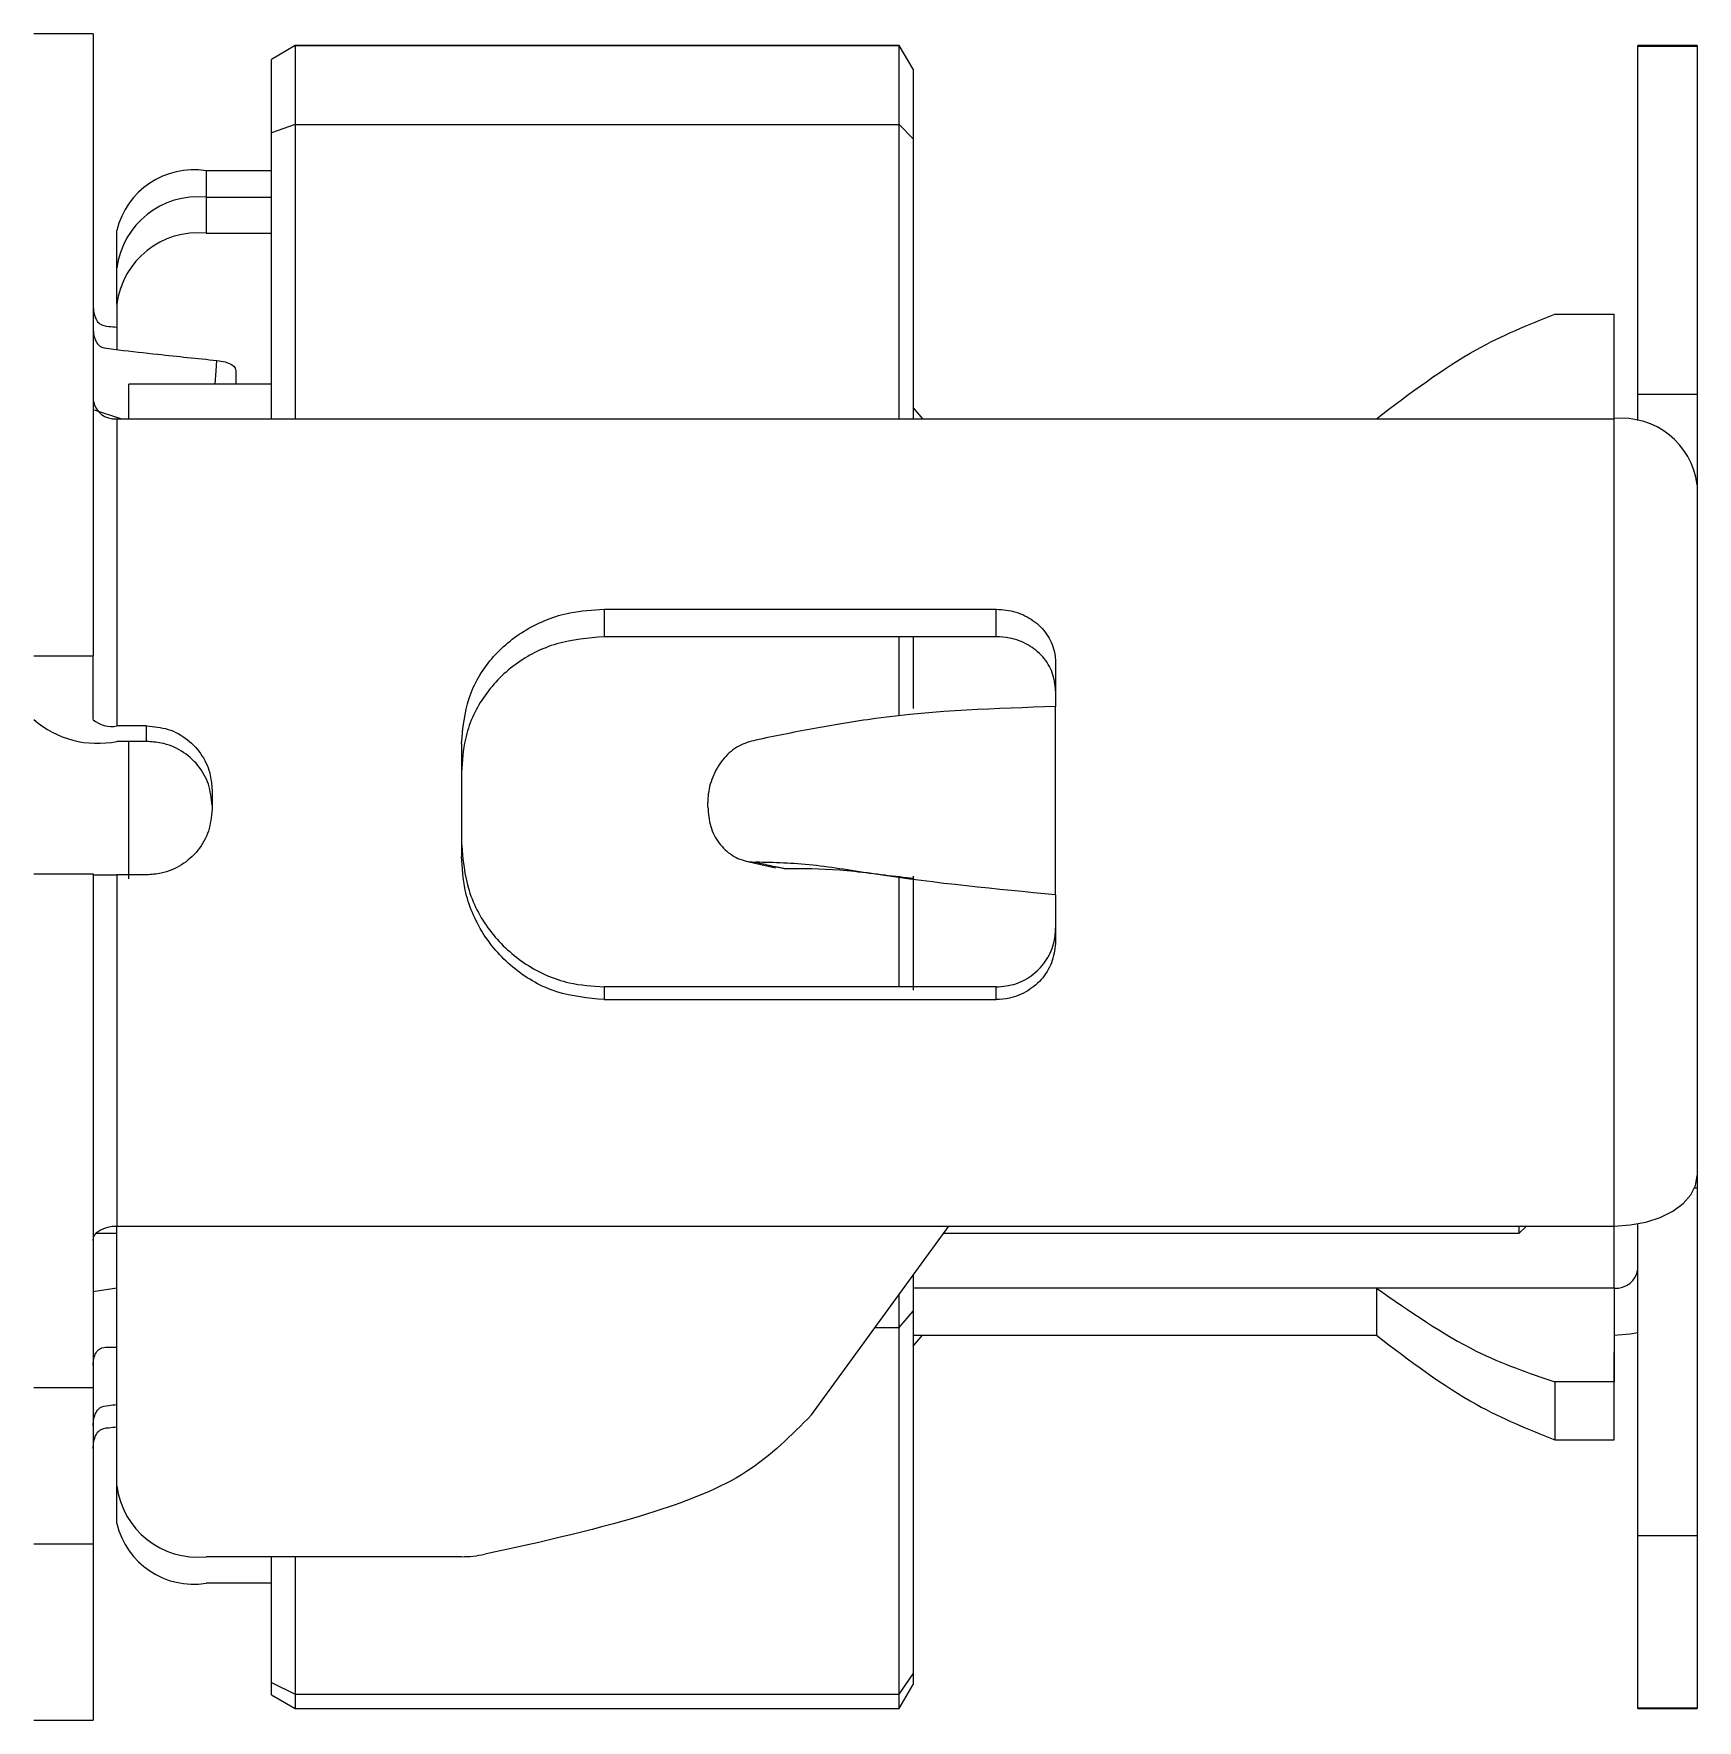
# Model space of a CAD drawing. Header units: millimetres. Extents: x -408 to 642, y 148 to 1992.
# Drawn here: x -9.6 to 4.4, y 1869.75 to 1883.95 of the extents above; entities that cross this region are included whole.
import ezdxf

# ---------------------------------------------------------------- set-up
doc = ezdxf.new("R2010")
doc.units = ezdxf.units.MM

msp = doc.modelspace()

# ---------------------------------------------------------------- linework, layer by layer
at = {"color": 7, "linetype": 'Continuous', "lineweight": 25}
for p, q in [((-9.095, 1883.951), (-9.595, 1883.951)), ((-9.095, 1883.951), (-9.095, 1878.714)), ((-7.395, 1883.851), (-7.595, 1883.735)), ((-2.311, 1883.851), (-7.395, 1883.851)), ((-7.395, 1883.851), (-7.395, 1883.186)), ((-7.395, 1883.851), (-2.311, 1883.851)), ((-2.195, 1883.651), (-2.311, 1883.851)), ((-2.311, 1883.186), (-2.311, 1883.851)), ((4.405, 1883.851), (3.905, 1883.851)), ((3.905, 1883.847), (3.905, 1883.851)), ((3.905, 1883.847), (4.405, 1883.847)), ((3.905, 1880.917), (3.905, 1883.847)), ((4.405, 1883.851), (4.405, 1883.847)), ((4.405, 1883.847), (4.405, 1880.917)), ((-7.595, 1883.116), (-7.595, 1883.735)), ((-2.195, 1883.651), (-2.195, 1883.065)), ((-7.395, 1883.186), (-7.595, 1883.116)), ((-7.595, 1880.709), (-7.595, 1883.116)), ((-7.395, 1883.186), (-7.395, 1880.709)), ((-7.395, 1883.186), (-2.311, 1883.186)), ((-2.311, 1880.709), (-2.311, 1883.186)), ((-2.195, 1883.065), (-2.311, 1883.186)), ((-2.195, 1883.065), (-2.195, 1880.709)), ((-7.595, 1882.797), (-8.145, 1882.797)), ((-7.595, 1882.573), (-8.145, 1882.573)), ((-8.895, 1881.977), (-8.895, 1882.295)), ((-8.145, 1882.271), (-7.595, 1882.271)), ((-8.895, 1881.674), (-8.895, 1881.977)), ((-8.895, 1881.674), (-8.895, 1881.291)), ((3.205, 1881.59), (3.705, 1881.59)), ((-7.595, 1881.001), (-8.795, 1881.001)), ((-8.795, 1880.704), (-8.795, 1881.001)), ((-2.195, 1880.802), (-2.116, 1880.709)), ((3.905, 1880.917), (4.405, 1880.917)), ((3.905, 1880.693), (3.905, 1880.917)), ((4.405, 1880.917), (4.405, 1880.152)), ((-9.095, 1880.786), (-8.858, 1880.709)), ((-8.895, 1880.709), (1.705, 1880.709)), ((1.705, 1880.709), (3.705, 1880.709)), ((4.405, 1880.152), (4.405, 1874.336)), ((-4.795, 1879.106), (-1.495, 1879.106)), ((-1.495, 1878.874), (-4.795, 1878.874)), ((-2.311, 1878.217), (-2.311, 1878.874)), ((-2.195, 1878.874), (-2.195, 1878.27)), ((-9.595, 1878.714), (-9.095, 1878.714)), ((-9.095, 1878.176), (-9.095, 1878.714)), ((-0.995, 1878.651), (-0.995, 1878.285)), ((-0.995, 1876.7), (-0.995, 1878.285)), ((-8.645, 1878.123), (-8.895, 1878.123)), ((-8.645, 1877.992), (-8.895, 1877.992)), ((-8.795, 1876.835), (-8.795, 1877.992)), ((-5.995, 1877.974), (-5.995, 1877.023)), ((-8.095, 1877.584), (-8.095, 1877.418)), ((-3.922, 1877.439), (-3.922, 1877.479)), ((-3.599, 1876.985), (-3.354, 1876.929)), ((-9.595, 1876.877), (-9.095, 1876.877)), ((-9.095, 1876.877), (-9.095, 1872.549)), ((-8.645, 1876.869), (-8.895, 1876.869)), ((-3.269, 1876.919), (-3.352, 1876.936)), ((-2.311, 1875.925), (-2.311, 1876.847)), ((-2.195, 1876.859), (-2.195, 1875.898)), ((-0.995, 1876.7), (-0.995, 1876.312)), ((-1.495, 1875.925), (-4.795, 1875.925)), ((-4.795, 1875.818), (-1.495, 1875.818)), ((4.405, 1874.336), (4.405, 1874.234)), ((4.384, 1874.234), (4.405, 1874.234)), ((4.405, 1874.234), (4.405, 1871.305)), ((-9.07, 1873.851), (-8.895, 1873.851)), ((-8.895, 1871.724), (-8.895, 1873.912)), ((-3.05, 1872.321), (-1.895, 1873.912)), ((-1.94, 1873.851), (2.905, 1873.851)), ((-1.895, 1873.912), (3.705, 1873.912)), ((2.905, 1873.851), (2.967, 1873.912)), ((2.905, 1873.851), (2.905, 1873.912)), ((3.905, 1871.305), (3.905, 1873.93)), ((-2.195, 1873.499), (-2.195, 1873.196)), ((-9.095, 1873.36), (-8.895, 1873.391)), ((-2.311, 1873.057), (-2.311, 1873.34)), ((1.705, 1873.39), (-2.195, 1873.39)), ((1.705, 1873.39), (1.705, 1872.992)), ((-2.311, 1873.057), (-2.195, 1873.196)), ((-2.195, 1873.196), (-2.195, 1870.141)), ((-2.516, 1873.057), (-2.311, 1873.057)), ((-2.311, 1869.97), (-2.311, 1873.057)), ((-2.195, 1872.992), (1.705, 1872.992)), ((-2.195, 1872.9), (-2.116, 1872.992)), ((3.705, 1872.6), (3.705, 1872.846)), ((3.205, 1872.6), (3.205, 1872.112)), ((3.705, 1872.6), (3.205, 1872.6)), ((3.705, 1872.112), (3.705, 1872.6)), ((-9.095, 1872.549), (-9.595, 1872.549)), ((-9.095, 1872.549), (-9.095, 1871.234)), ((3.205, 1872.112), (3.705, 1872.112)), ((-8.895, 1871.407), (-8.895, 1871.724)), ((3.905, 1871.305), (4.405, 1871.305)), ((3.905, 1869.854), (3.905, 1871.305)), ((4.405, 1871.305), (4.405, 1869.854)), ((-9.095, 1871.234), (-9.595, 1871.234)), ((-9.095, 1871.234), (-9.095, 1869.751)), ((-5.994, 1871.128), (-8.145, 1871.128)), ((-7.595, 1870.069), (-7.595, 1871.128)), ((-7.395, 1871.128), (-7.395, 1869.97)), ((-7.595, 1870.905), (-8.145, 1870.905)), ((-2.311, 1869.97), (-2.195, 1870.141)), ((-2.195, 1870.141), (-2.195, 1870.051)), ((-7.595, 1870.069), (-7.395, 1869.97)), ((-7.595, 1869.966), (-7.595, 1870.069)), ((-2.311, 1869.851), (-2.195, 1870.051)), ((-7.595, 1869.966), (-7.395, 1869.851)), ((-7.395, 1869.97), (-2.311, 1869.97)), ((-7.395, 1869.97), (-7.395, 1869.851)), ((-2.311, 1869.851), (-2.311, 1869.97)), ((-9.595, 1869.751), (-9.095, 1869.751)), ((-7.395, 1869.851), (-2.311, 1869.851)), ((-7.395, 1869.851), (-2.311, 1869.851)), ((3.905, 1869.854), (4.405, 1869.854)), ((3.905, 1869.851), (3.905, 1869.854)), ((3.905, 1869.851), (4.405, 1869.851)), ((4.405, 1869.854), (4.405, 1869.851))]:
    msp.add_line(p, q, dxfattribs=at)
at = {"color": 8, "linetype": 'Continuous', "lineweight": 18}
for p, q in [((-8.145, 1882.797), (-8.145, 1882.573)), ((-8.145, 1882.573), (-8.145, 1882.271)), ((-8.895, 1880.709), (-8.895, 1878.123)), ((3.705, 1873.912), (3.705, 1880.709)), ((-4.795, 1879.106), (-4.795, 1878.874)), ((-1.495, 1878.874), (-1.495, 1879.106)), ((-8.645, 1877.992), (-8.645, 1878.123)), ((-8.895, 1876.869), (-8.895, 1873.912)), ((-4.795, 1875.925), (-4.795, 1875.818)), ((-1.495, 1875.818), (-1.495, 1875.925)), ((-8.895, 1873.912), (-1.895, 1873.912)), ((3.705, 1873.39), (3.705, 1873.912)), ((3.705, 1873.39), (1.705, 1873.39))]:
    msp.add_line(p, q, dxfattribs=at)
at = {"color": 8, "linetype": 'Continuous', "lineweight": 18, "flags": 128}
msp.add_lwpolyline([(-8.067, 1881.001), (-8.06, 1881.111), (-8.053, 1881.2), (-8.053, 1881.2), (-8.053, 1881.2)], dxfattribs=at)
at = {"color": 7, "linetype": 'Continuous', "lineweight": 25, "flags": 128}
for points in [[(3.705, 1873.912), (3.841, 1873.921), (3.973, 1873.945), (4.094, 1873.984), (4.2, 1874.037), (4.287, 1874.101), (4.352, 1874.174), (4.391, 1874.254), (4.405, 1874.336)], [(-9.095, 1873.791), (-9.091, 1873.815), (-9.08, 1873.838), (-9.061, 1873.859), (-9.037, 1873.877), (-9.006, 1873.892), (-8.972, 1873.903), (-8.934, 1873.91), (-8.895, 1873.912)], [(3.705, 1872.992), (3.841, 1873.003), (3.905, 1873.015)]]:
    msp.add_lwpolyline(points, dxfattribs=at)
at = {"color": 7, "linetype": 'Continuous', "lineweight": 25}
for centre, radius, start, end in [((-8.249, 1882.14), 0.665, 81.0438, 166.5514), ((-8.214, 1881.89), 0.687, 84.2482, 172.7634), ((-8.214, 1881.587), 0.687, 84.2482, 172.7634), ((-8.914, 1880.891), 0.183, 187.2366, 275.7518), ((3.769, 1880.072), 0.641, 7.2366, 95.7518), ((-9.058, 1878.797), 0.821, 229.1472, 281.4476), ((-8.942, 1878.353), 0.235, 229.1472, 281.4476), ((-8.945, 1890.376), 13.508, 269.3637, 270.2121), ((3.723, 1873.572), 0.183, 264.2482, 352.7634), ((-8.214, 1871.811), 0.687, 187.2366, 275.7518), ((-8.249, 1871.561), 0.665, 193.4486, 278.9562), ((-5.994, 1872.06), 0.932, 269.97, 282.0278)]:
    msp.add_arc(centre, radius, start, end, dxfattribs=at)
for points, knots in [([(-9.095, 1881.663), (-9.094, 1881.643), (-9.092, 1881.603), (-9.075, 1881.549), (-9.037, 1881.495), (-8.966, 1881.487), (-8.918, 1881.482), (-8.895, 1881.48)], [0, 0, 0, 0, 0.195353, 0.37764, 0.539051, 0.782239, 1, 1, 1, 1]), ([(1.705, 1880.709), (1.985, 1880.922), (2.485, 1881.301), (2.985, 1881.501), (3.205, 1881.59)], [0, 0, 0, 0, 0.559911, 1, 1, 1, 1]), ([(3.705, 1880.709), (3.705, 1880.922), (3.705, 1881.301), (3.705, 1881.501), (3.705, 1881.59)], [0, 0, 0, 0, 0.559866, 1, 1, 1, 1]), ([(-9.095, 1881.468), (-9.094, 1881.449), (-9.092, 1881.412), (-9.075, 1881.361), (-9.037, 1881.309), (-8.961, 1881.299), (-8.8, 1881.28), (-8.487, 1881.244), (-8.218, 1881.217), (-8.053, 1881.2)], [0, 0, 0, 0, 0.052051, 0.100621, 0.143629, 0.208426, 0.277664, 0.558659, 1, 1, 1, 1]), ([(-8.053, 1881.2), (-8.029, 1881.197), (-7.98, 1881.19), (-7.927, 1881.167), (-7.899, 1881.139), (-7.896, 1881.12), (-7.895, 1881.113)], [0, 0, 0, 0, 0.266331, 0.548449, 0.829136, 1, 1, 1, 1]), ([(-7.895, 1881.113), (-7.895, 1881.084), (-7.895, 1881.046), (-7.895, 1881.009), (-7.895, 1881.001)], [0, 0, 0, 0, 0.786734, 1, 1, 1, 1]), ([(-5.995, 1877.974), (-5.983, 1878.104), (-5.958, 1878.364), (-5.758, 1878.701), (-5.46, 1878.95), (-5.122, 1879.085), (-4.892, 1879.1), (-4.795, 1879.106)], [0, 0, 0, 0, 0.2128333, 0.4258501, 0.6355415, 0.8465873, 1, 1, 1, 1]), ([(-1.495, 1879.106), (-1.439, 1879.101), (-1.327, 1879.091), (-1.177, 1879.015), (-1.064, 1878.901), (-1.004, 1878.772), (-0.998, 1878.686), (-0.995, 1878.651)], [0, 0, 0, 0, 0.214445, 0.428893, 0.643239, 0.857188, 1, 1, 1, 1]), ([(-4.795, 1878.874), (-4.93, 1878.862), (-5.2, 1878.838), (-5.559, 1878.654), (-5.828, 1878.374), (-5.974, 1878.05), (-5.989, 1877.827), (-5.995, 1877.733)], [0, 0, 0, 0, 0.212875, 0.425767, 0.637937, 0.847353, 1, 1, 1, 1]), ([(-0.995, 1878.417), (-1.001, 1878.47), (-1.012, 1878.574), (-1.097, 1878.71), (-1.223, 1878.812), (-1.364, 1878.866), (-1.458, 1878.871), (-1.495, 1878.874)], [0, 0, 0, 0, 0.214295, 0.42863, 0.64223, 0.856153, 1, 1, 1, 1]), ([(-0.995, 1878.285), (-1.494, 1878.27), (-2.165, 1878.249), (-3.06, 1878.098), (-3.364, 1878.035), (-3.519, 1878.003)], [0, 0, 0, 0, 0.587693, 0.790818, 1, 1, 1, 1]), ([(-8.645, 1878.123), (-8.583, 1878.117), (-8.46, 1878.106), (-8.295, 1878.014), (-8.171, 1877.878), (-8.105, 1877.726), (-8.098, 1877.625), (-8.095, 1877.584)], [0, 0, 0, 0, 0.214393, 0.428789, 0.643061, 0.856854, 1, 1, 1, 1]), ([(-8.095, 1877.452), (-8.101, 1877.513), (-8.113, 1877.635), (-8.207, 1877.797), (-8.346, 1877.918), (-8.501, 1877.983), (-8.604, 1877.989), (-8.645, 1877.992)], [0, 0, 0, 0, 0.214211, 0.428471, 0.641842, 0.855602, 1, 1, 1, 1]), ([(-3.519, 1878.003), (-3.568, 1877.99), (-3.665, 1877.963), (-3.79, 1877.857), (-3.88, 1877.716), (-3.918, 1877.582), (-3.922, 1877.503), (-3.922, 1877.479)], [0, 0, 0, 0, 0.225867, 0.451734, 0.677598, 0.903479, 1, 1, 1, 1]), ([(-8.095, 1877.418), (-8.101, 1877.357), (-8.113, 1877.234), (-8.207, 1877.069), (-8.346, 1876.945), (-8.501, 1876.878), (-8.604, 1876.871), (-8.645, 1876.869)], [0, 0, 0, 0, 0.214305, 0.42865, 0.642279, 0.856223, 1, 1, 1, 1]), ([(-3.922, 1877.439), (-3.918, 1877.384), (-3.908, 1877.273), (-3.833, 1877.13), (-3.722, 1877.026), (-3.609, 1876.981), (-3.54, 1876.977), (-3.519, 1876.975)], [0, 0, 0, 0, 0.225883, 0.451767, 0.67765, 0.903524, 1, 1, 1, 1]), ([(-5.995, 1877.133), (-5.983, 1876.999), (-5.959, 1876.73), (-5.76, 1876.37), (-5.464, 1876.1), (-5.126, 1875.948), (-4.894, 1875.932), (-4.795, 1875.925)], [0, 0, 0, 0, 0.212376, 0.424979, 0.633479, 0.843609, 1, 1, 1, 1]), ([(-4.795, 1875.818), (-4.93, 1875.831), (-5.2, 1875.857), (-5.559, 1876.06), (-5.829, 1876.36), (-5.974, 1876.701), (-5.989, 1876.928), (-5.995, 1877.023)], [0, 0, 0, 0, 0.213238, 0.42649, 0.63916, 0.849598, 1, 1, 1, 1]), ([(-0.995, 1876.7), (-1.494, 1876.748), (-2.165, 1876.812), (-3.06, 1876.964), (-3.364, 1876.972), (-3.519, 1876.975)], [0, 0, 0, 0, 0.587693, 0.790818, 1, 1, 1, 1]), ([(-2.195, 1876.839), (-2.232, 1876.843), (-2.433, 1876.863), (-2.832, 1876.921), (-3.122, 1876.92), (-3.269, 1876.919)], [0, 0, 0, 0, 0.099559, 0.54474, 1, 1, 1, 1]), ([(-1.495, 1875.925), (-1.439, 1875.93), (-1.327, 1875.941), (-1.177, 1876.025), (-1.064, 1876.15), (-1.004, 1876.29), (-0.998, 1876.382), (-0.995, 1876.42)], [0, 0, 0, 0, 0.214385, 0.428772, 0.643033, 0.856802, 1, 1, 1, 1]), ([(-0.995, 1876.312), (-1.001, 1876.257), (-1.012, 1876.145), (-1.097, 1875.997), (-1.224, 1875.886), (-1.364, 1875.827), (-1.458, 1875.821), (-1.495, 1875.818)], [0, 0, 0, 0, 0.214373, 0.428779, 0.642592, 0.856666, 1, 1, 1, 1]), ([(1.705, 1873.39), (1.985, 1873.194), (2.485, 1872.845), (2.985, 1872.675), (3.205, 1872.6)], [0, 0, 0, 0, 0.559868, 1, 1, 1, 1]), ([(3.705, 1873.39), (3.705, 1873.194), (3.705, 1872.845), (3.705, 1872.675), (3.705, 1872.6)], [0, 0, 0, 0, 0.5597848, 1, 1, 1, 1]), ([(1.705, 1872.992), (1.985, 1872.779), (2.485, 1872.4), (2.985, 1872.2), (3.205, 1872.112)], [0, 0, 0, 0, 0.559911, 1, 1, 1, 1]), ([(-9.095, 1872.739), (-9.094, 1872.758), (-9.092, 1872.795), (-9.075, 1872.844), (-9.038, 1872.889), (-8.968, 1872.894), (-8.92, 1872.893), (-8.895, 1872.892)], [0, 0, 0, 0, 0.195302, 0.377541, 0.538909, 0.761383, 1, 1, 1, 1]), ([(-9.095, 1872.233), (-9.094, 1872.252), (-9.092, 1872.289), (-9.075, 1872.34), (-9.037, 1872.392), (-8.966, 1872.401), (-8.918, 1872.407), (-8.895, 1872.41)], [0, 0, 0, 0, 0.195353, 0.37764, 0.539051, 0.782239, 1, 1, 1, 1]), ([(-3.05, 1872.321), (-3.219, 1872.15), (-3.57, 1871.795), (-4.552, 1871.421), (-5.315, 1871.254), (-5.799, 1871.148)], [0, 0, 0, 0, 0.254027, 0.526591, 1, 1, 1, 1]), ([(-9.095, 1872.038), (-9.094, 1872.058), (-9.092, 1872.098), (-9.075, 1872.152), (-9.037, 1872.206), (-8.966, 1872.214), (-8.918, 1872.219), (-8.895, 1872.221)], [0, 0, 0, 0, 0.195353, 0.37764, 0.539051, 0.782239, 1, 1, 1, 1])]:
    msp.add_open_spline(points, degree=3, knots=knots, dxfattribs=at)
at = {"color": 8, "linetype": 'Continuous', "lineweight": 18}
msp.add_open_spline([(-3.519, 1876.975), (-3.477, 1876.966), (-3.409, 1876.951), (-3.326, 1876.932), (-3.284, 1876.923), (-3.269, 1876.919)], degree=3, knots=[0, 0, 0, 0, 0.502362, 0.815418, 1, 1, 1, 1], dxfattribs=at)

doc.saveas('drawing.dxf')
